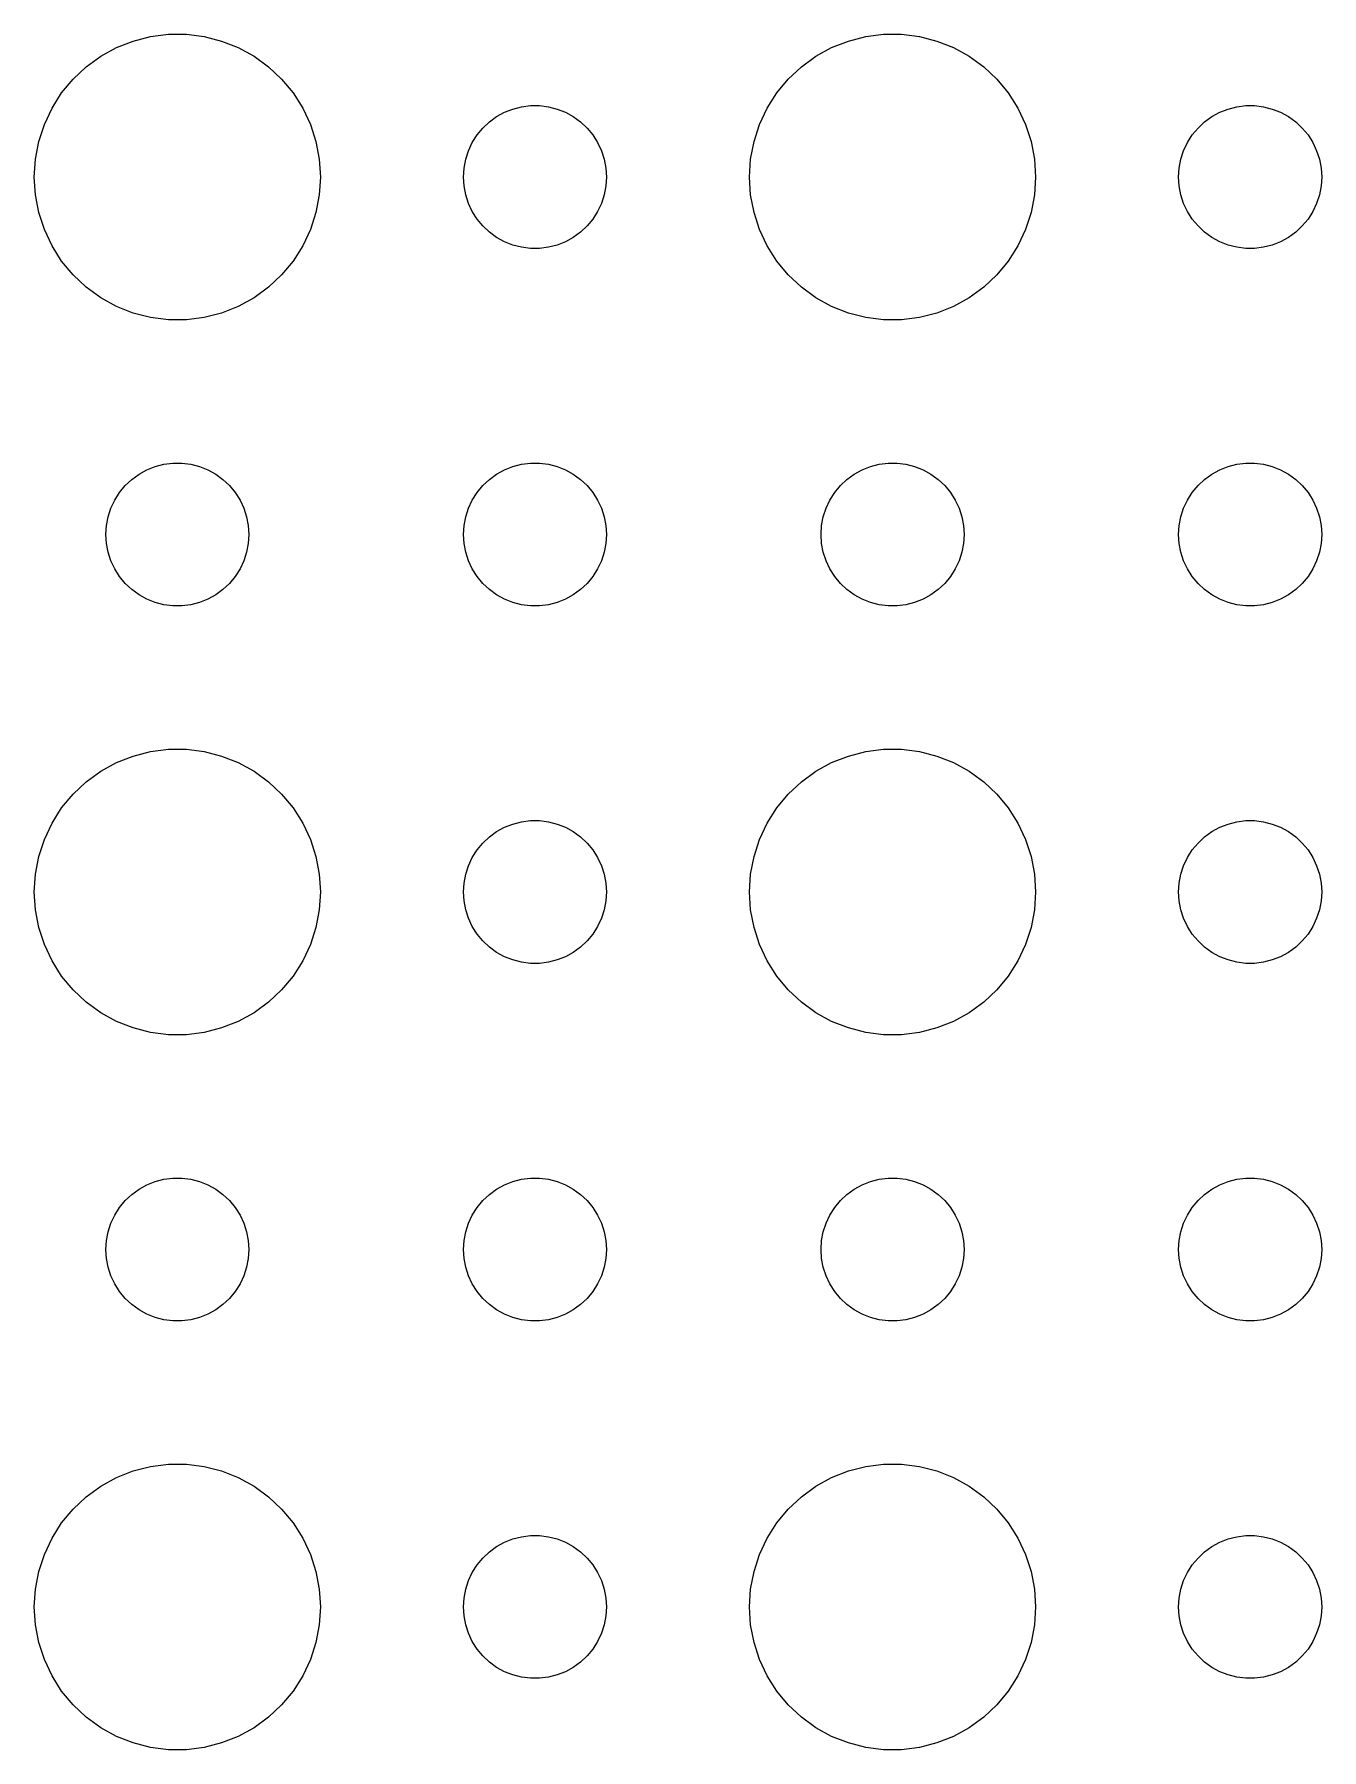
# Model space of a CAD drawing. Header units: metres. Extents: x -104 to 104, y -74 to 74.
# Drawn here: x 19.5 to 46.5, y -40.49 to -4.51 of the extents above; entities that cross this region are included whole.
import ezdxf

# ---------------------------------------------------------------- set-up
doc = ezdxf.new("R2010")
doc.units = ezdxf.units.M

msp = doc.modelspace()

# ---------------------------------------------------------------- linework, layer by layer
for p, q in [((21.2227, -4.78551), (21.5729, -4.64682)), ((21.5729, -4.64682), (21.9379, -4.55313)), ((21.9379, -4.55313), (22.3116, -4.50591)), ((22.3116, -4.50591), (22.6884, -4.50591)), ((22.6884, -4.50591), (23.0621, -4.55313)), ((23.0621, -4.55313), (23.427, -4.64682)), ((23.427, -4.64682), (23.7773, -4.78551)), ((36.2227, -4.78551), (36.5729, -4.64682)), ((36.5729, -4.64682), (36.9379, -4.55313)), ((36.9379, -4.55313), (37.3116, -4.50591)), ((37.3116, -4.50591), (37.6884, -4.50591)), ((37.6884, -4.50591), (38.0621, -4.55313)), ((38.0621, -4.55313), (38.427, -4.64682)), ((38.427, -4.64682), (38.7773, -4.78551)), ((20.5877, -5.18845), (20.8925, -4.96701)), ((20.8925, -4.96701), (21.2227, -4.78551)), ((23.7773, -4.78551), (24.1075, -4.96701)), ((24.1075, -4.96701), (24.4123, -5.18845)), ((35.5877, -5.18845), (35.8925, -4.96701)), ((35.8925, -4.96701), (36.2227, -4.78551)), ((38.7773, -4.78551), (39.1075, -4.96701)), ((39.1075, -4.96701), (39.4123, -5.18845)), ((20.3131, -5.44635), (20.5877, -5.18845)), ((24.4123, -5.18845), (24.6869, -5.44635)), ((35.3131, -5.44635), (35.5877, -5.18845)), ((39.4123, -5.18845), (39.6869, -5.44635)), ((19.8711, -6.05473), (20.0729, -5.73663)), ((20.0729, -5.73663), (20.3131, -5.44635)), ((24.6869, -5.44635), (24.927, -5.73663)), ((24.927, -5.73663), (25.1289, -6.05473)), ((34.8711, -6.05473), (35.0729, -5.73663)), ((35.0729, -5.73663), (35.3131, -5.44635)), ((39.6869, -5.44635), (39.927, -5.73663)), ((39.927, -5.73663), (40.1289, -6.05473)), ((19.7107, -6.39561), (19.8711, -6.05473)), ((25.1289, -6.05473), (25.2893, -6.39561)), ((29.3613, -6.14275), (29.5365, -6.07341)), ((29.5365, -6.07341), (29.7189, -6.02657)), ((29.7189, -6.02657), (29.9058, -6.00294)), ((29.9058, -6.00294), (30.0942, -6.00294)), ((30.0942, -6.00294), (30.2811, -6.02657)), ((30.2811, -6.02657), (30.4635, -6.07341)), ((30.4635, -6.07341), (30.6387, -6.14275)), ((34.7107, -6.39561), (34.8711, -6.05473)), ((40.1289, -6.05473), (40.2893, -6.39561)), ((44.3613, -6.14275), (44.5365, -6.07341)), ((44.5365, -6.07341), (44.7189, -6.02657)), ((44.7189, -6.02657), (44.9058, -6.00294)), ((44.9058, -6.00294), (45.0942, -6.00294)), ((45.0942, -6.00294), (45.2811, -6.02657)), ((45.2811, -6.02657), (45.4635, -6.07341)), ((45.4635, -6.07341), (45.6387, -6.14275)), ((19.5942, -6.75392), (19.7107, -6.39561)), ((25.2893, -6.39561), (25.4057, -6.75392)), ((28.7865, -6.61832), (28.9065, -6.47318)), ((28.9065, -6.47318), (29.0439, -6.34422)), ((29.0439, -6.34422), (29.1963, -6.23351)), ((29.1963, -6.23351), (29.3613, -6.14275)), ((30.6387, -6.14275), (30.8037, -6.23351)), ((30.8037, -6.23351), (30.9561, -6.34422)), ((30.9561, -6.34422), (31.0934, -6.47318)), ((31.0934, -6.47318), (31.2135, -6.61832)), ((34.5942, -6.75392), (34.7107, -6.39561)), ((40.2893, -6.39561), (40.4057, -6.75392)), ((43.7865, -6.61832), (43.9065, -6.47318)), ((43.9065, -6.47318), (44.0439, -6.34422)), ((44.0439, -6.34422), (44.1963, -6.23351)), ((44.1963, -6.23351), (44.3613, -6.14275)), ((45.6387, -6.14275), (45.8037, -6.23351)), ((45.8037, -6.23351), (45.9561, -6.34422)), ((45.9561, -6.34422), (46.0934, -6.47318)), ((46.0934, -6.47318), (46.2135, -6.61832)), ((19.5237, -7.12399), (19.5942, -6.75392)), ((25.4057, -6.75392), (25.4763, -7.12399)), ((28.6053, -6.9478), (28.6855, -6.77736)), ((28.6855, -6.77736), (28.7865, -6.61832)), ((31.2135, -6.61832), (31.3145, -6.77736)), ((31.3145, -6.77736), (31.3947, -6.9478)), ((34.5237, -7.12399), (34.5942, -6.75392)), ((40.4057, -6.75392), (40.4763, -7.12399)), ((43.6053, -6.9478), (43.6855, -6.77736)), ((43.6855, -6.77736), (43.7865, -6.61832)), ((46.2135, -6.61832), (46.3145, -6.77736)), ((46.3145, -6.77736), (46.3947, -6.9478)), ((19.5, -7.5), (19.5237, -7.12399)), ((25.4763, -7.12399), (25.5, -7.5)), ((28.5118, -7.312), (28.5471, -7.12695)), ((28.5471, -7.12695), (28.6053, -6.9478)), ((31.3947, -6.9478), (31.4529, -7.12695)), ((31.4529, -7.12695), (31.4882, -7.312)), ((34.5, -7.5), (34.5237, -7.12399)), ((40.4763, -7.12399), (40.5, -7.5)), ((43.5118, -7.312), (43.5471, -7.12695)), ((43.5471, -7.12695), (43.6053, -6.9478)), ((46.3947, -6.9478), (46.4529, -7.12695)), ((46.4529, -7.12695), (46.4882, -7.312)), ((19.5237, -7.87599), (19.5, -7.5)), ((25.5, -7.5), (25.4763, -7.87599)), ((28.5, -7.5), (28.5118, -7.312)), ((28.5118, -7.68799), (28.5, -7.5)), ((31.4882, -7.312), (31.5, -7.5)), ((31.5, -7.5), (31.4882, -7.68799)), ((34.5237, -7.87599), (34.5, -7.5)), ((40.5, -7.5), (40.4763, -7.87599)), ((43.5, -7.5), (43.5118, -7.312)), ((43.5118, -7.68799), (43.5, -7.5)), ((46.4882, -7.312), (46.5, -7.5)), ((46.5, -7.5), (46.4882, -7.68799)), ((19.5942, -8.24606), (19.5237, -7.87599)), ((25.4763, -7.87599), (25.4057, -8.24606)), ((28.5471, -7.87303), (28.5118, -7.68799)), ((28.6053, -8.05219), (28.5471, -7.87303)), ((31.4529, -7.87303), (31.3947, -8.05219)), ((31.4882, -7.68799), (31.4529, -7.87303)), ((34.5942, -8.24606), (34.5237, -7.87599)), ((40.4763, -7.87599), (40.4057, -8.24606)), ((43.5471, -7.87303), (43.5118, -7.68799)), ((43.6053, -8.05219), (43.5471, -7.87303)), ((46.4529, -7.87303), (46.3947, -8.05219)), ((46.4882, -7.68799), (46.4529, -7.87303)), ((19.7107, -8.60437), (19.5942, -8.24606)), ((25.4057, -8.24606), (25.2893, -8.60437)), ((28.6855, -8.22263), (28.6053, -8.05219)), ((28.7865, -8.38167), (28.6855, -8.22263)), ((31.3145, -8.22263), (31.2135, -8.38167)), ((31.3947, -8.05219), (31.3145, -8.22263)), ((34.7107, -8.60437), (34.5942, -8.24606)), ((40.4057, -8.24606), (40.2893, -8.60437)), ((43.6855, -8.22263), (43.6053, -8.05219)), ((43.7865, -8.38167), (43.6855, -8.22263)), ((46.3145, -8.22263), (46.2135, -8.38167)), ((46.3947, -8.05219), (46.3145, -8.22263)), ((19.8711, -8.94525), (19.7107, -8.60437)), ((25.2893, -8.60437), (25.1289, -8.94525)), ((28.9065, -8.52681), (28.7865, -8.38167)), ((29.0439, -8.65576), (28.9065, -8.52681)), ((31.0934, -8.52681), (30.9561, -8.65576)), ((31.2135, -8.38167), (31.0934, -8.52681)), ((34.8711, -8.94525), (34.7107, -8.60437)), ((40.2893, -8.60437), (40.1289, -8.94525)), ((43.9065, -8.52681), (43.7865, -8.38167)), ((44.0439, -8.65576), (43.9065, -8.52681)), ((46.0934, -8.52681), (45.9561, -8.65576)), ((46.2135, -8.38167), (46.0934, -8.52681)), ((20.0729, -9.26335), (19.8711, -8.94525)), ((25.1289, -8.94525), (24.927, -9.26335)), ((29.1963, -8.76648), (29.0439, -8.65576)), ((29.3613, -8.85724), (29.1963, -8.76648)), ((29.5365, -8.92657), (29.3613, -8.85724)), ((29.7189, -8.97342), (29.5365, -8.92657)), ((29.9058, -8.99704), (29.7189, -8.97342)), ((30.0942, -8.99704), (29.9058, -8.99704)), ((30.2811, -8.97342), (30.0942, -8.99704)), ((30.4635, -8.92657), (30.2811, -8.97342)), ((30.6387, -8.85724), (30.4635, -8.92657)), ((30.8037, -8.76648), (30.6387, -8.85724)), ((30.9561, -8.65576), (30.8037, -8.76648)), ((35.0729, -9.26335), (34.8711, -8.94525)), ((40.1289, -8.94525), (39.927, -9.26335)), ((44.1963, -8.76648), (44.0439, -8.65576)), ((44.3613, -8.85724), (44.1963, -8.76648)), ((44.5365, -8.92657), (44.3613, -8.85724)), ((44.7189, -8.97342), (44.5365, -8.92657)), ((44.9058, -8.99704), (44.7189, -8.97342)), ((45.0942, -8.99704), (44.9058, -8.99704)), ((45.2811, -8.97342), (45.0942, -8.99704)), ((45.4635, -8.92657), (45.2811, -8.97342)), ((45.6387, -8.85724), (45.4635, -8.92657)), ((45.8037, -8.76648), (45.6387, -8.85724)), ((45.9561, -8.65576), (45.8037, -8.76648)), ((20.3131, -9.55363), (20.0729, -9.26335)), ((24.927, -9.26335), (24.6869, -9.55363)), ((35.3131, -9.55363), (35.0729, -9.26335)), ((39.927, -9.26335), (39.6869, -9.55363)), ((20.5877, -9.81154), (20.3131, -9.55363)), ((24.6869, -9.55363), (24.4123, -9.81154)), ((35.5877, -9.81154), (35.3131, -9.55363)), ((39.6869, -9.55363), (39.4123, -9.81154)), ((20.8925, -10.033), (20.5877, -9.81154)), ((21.2227, -10.2145), (20.8925, -10.033)), ((24.1075, -10.033), (23.7773, -10.2145)), ((24.4123, -9.81154), (24.1075, -10.033)), ((35.8925, -10.033), (35.5877, -9.81154)), ((36.2227, -10.2145), (35.8925, -10.033)), ((39.1075, -10.033), (38.7773, -10.2145)), ((39.4123, -9.81154), (39.1075, -10.033)), ((21.5729, -10.3532), (21.2227, -10.2145)), ((21.9379, -10.4469), (21.5729, -10.3532)), ((23.427, -10.3532), (23.0621, -10.4469)), ((23.7773, -10.2145), (23.427, -10.3532)), ((36.5729, -10.3532), (36.2227, -10.2145)), ((36.9379, -10.4469), (36.5729, -10.3532)), ((38.427, -10.3532), (38.0621, -10.4469)), ((38.7773, -10.2145), (38.427, -10.3532)), ((22.3116, -10.4941), (21.9379, -10.4469)), ((22.6884, -10.4941), (22.3116, -10.4941)), ((23.0621, -10.4469), (22.6884, -10.4941)), ((37.3116, -10.4941), (36.9379, -10.4469)), ((37.6884, -10.4941), (37.3116, -10.4941)), ((38.0621, -10.4469), (37.6884, -10.4941)), ((21.6963, -13.7335), (21.8613, -13.6427)), ((21.8613, -13.6427), (22.0365, -13.5734)), ((22.0365, -13.5734), (22.2189, -13.5266)), ((22.2189, -13.5266), (22.4058, -13.5029)), ((22.4058, -13.5029), (22.5942, -13.5029)), ((22.5942, -13.5029), (22.7811, -13.5266)), ((22.7811, -13.5266), (22.9635, -13.5734)), ((22.9635, -13.5734), (23.1387, -13.6427)), ((23.1387, -13.6427), (23.3037, -13.7335)), ((29.1963, -13.7335), (29.3613, -13.6427)), ((29.3613, -13.6427), (29.5365, -13.5734)), ((29.5365, -13.5734), (29.7189, -13.5266)), ((29.7189, -13.5266), (29.9058, -13.5029)), ((29.9058, -13.5029), (30.0942, -13.5029)), ((30.0942, -13.5029), (30.2811, -13.5266)), ((30.2811, -13.5266), (30.4635, -13.5734)), ((30.4635, -13.5734), (30.6387, -13.6427)), ((30.6387, -13.6427), (30.8037, -13.7335)), ((36.6963, -13.7335), (36.8613, -13.6427)), ((36.8613, -13.6427), (37.0365, -13.5734)), ((37.0365, -13.5734), (37.2189, -13.5266)), ((37.2189, -13.5266), (37.4058, -13.5029)), ((37.4058, -13.5029), (37.5942, -13.5029)), ((37.5942, -13.5029), (37.7811, -13.5266)), ((37.7811, -13.5266), (37.9635, -13.5734)), ((37.9635, -13.5734), (38.1387, -13.6427)), ((38.1387, -13.6427), (38.3037, -13.7335)), ((44.1963, -13.7335), (44.3613, -13.6427)), ((44.3613, -13.6427), (44.5365, -13.5734)), ((44.5365, -13.5734), (44.7189, -13.5266)), ((44.7189, -13.5266), (44.9058, -13.5029)), ((44.9058, -13.5029), (45.0942, -13.5029)), ((45.0942, -13.5029), (45.2811, -13.5266)), ((45.2811, -13.5266), (45.4635, -13.5734)), ((45.4635, -13.5734), (45.6387, -13.6427)), ((45.6387, -13.6427), (45.8037, -13.7335)), ((21.2865, -14.1183), (21.4065, -13.9732)), ((21.4065, -13.9732), (21.5439, -13.8442)), ((21.5439, -13.8442), (21.6963, -13.7335)), ((23.3037, -13.7335), (23.4561, -13.8442)), ((23.4561, -13.8442), (23.5934, -13.9732)), ((23.5934, -13.9732), (23.7135, -14.1183)), ((28.7865, -14.1183), (28.9065, -13.9732)), ((28.9065, -13.9732), (29.0439, -13.8442)), ((29.0439, -13.8442), (29.1963, -13.7335)), ((30.8037, -13.7335), (30.9561, -13.8442)), ((30.9561, -13.8442), (31.0934, -13.9732)), ((31.0934, -13.9732), (31.2135, -14.1183)), ((36.2865, -14.1183), (36.4065, -13.9732)), ((36.4065, -13.9732), (36.5439, -13.8442)), ((36.5439, -13.8442), (36.6963, -13.7335)), ((38.3037, -13.7335), (38.4561, -13.8442)), ((38.4561, -13.8442), (38.5934, -13.9732)), ((38.5934, -13.9732), (38.7135, -14.1183)), ((43.7865, -14.1183), (43.9065, -13.9732)), ((43.9065, -13.9732), (44.0439, -13.8442)), ((44.0439, -13.8442), (44.1963, -13.7335)), ((45.8037, -13.7335), (45.9561, -13.8442)), ((45.9561, -13.8442), (46.0934, -13.9732)), ((46.0934, -13.9732), (46.2135, -14.1183)), ((21.1053, -14.4478), (21.1855, -14.2774)), ((21.1855, -14.2774), (21.2865, -14.1183)), ((23.7135, -14.1183), (23.8145, -14.2774)), ((23.8145, -14.2774), (23.8947, -14.4478)), ((28.6053, -14.4478), (28.6855, -14.2774)), ((28.6855, -14.2774), (28.7865, -14.1183)), ((31.2135, -14.1183), (31.3145, -14.2774)), ((31.3145, -14.2774), (31.3947, -14.4478)), ((36.1053, -14.4478), (36.1855, -14.2774)), ((36.1855, -14.2774), (36.2865, -14.1183)), ((38.7135, -14.1183), (38.8145, -14.2774)), ((38.8145, -14.2774), (38.8947, -14.4478)), ((43.6053, -14.4478), (43.6855, -14.2774)), ((43.6855, -14.2774), (43.7865, -14.1183)), ((46.2135, -14.1183), (46.3145, -14.2774)), ((46.3145, -14.2774), (46.3947, -14.4478)), ((21.0118, -14.812), (21.0471, -14.627)), ((21.0471, -14.627), (21.1053, -14.4478)), ((23.8947, -14.4478), (23.9529, -14.627)), ((23.9529, -14.627), (23.9882, -14.812)), ((28.5118, -14.812), (28.5471, -14.627)), ((28.5471, -14.627), (28.6053, -14.4478)), ((31.3947, -14.4478), (31.4529, -14.627)), ((31.4529, -14.627), (31.4882, -14.812)), ((36.0118, -14.812), (36.0471, -14.627)), ((36.0471, -14.627), (36.1053, -14.4478)), ((38.8947, -14.4478), (38.9529, -14.627)), ((38.9529, -14.627), (38.9882, -14.812)), ((43.5118, -14.812), (43.5471, -14.627)), ((43.5471, -14.627), (43.6053, -14.4478)), ((46.3947, -14.4478), (46.4529, -14.627)), ((46.4529, -14.627), (46.4882, -14.812)), ((21, -15), (21.0118, -14.812)), ((21.0118, -15.188), (21, -15)), ((23.9882, -14.812), (24, -15)), ((24, -15), (23.9882, -15.188)), ((28.5, -15), (28.5118, -14.812)), ((28.5118, -15.188), (28.5, -15)), ((31.4882, -14.812), (31.5, -15)), ((31.5, -15), (31.4882, -15.188)), ((36, -15), (36.0118, -14.812)), ((36.0118, -15.188), (36, -15)), ((38.9882, -14.812), (39, -15)), ((39, -15), (38.9882, -15.188)), ((43.5, -15), (43.5118, -14.812)), ((43.5118, -15.188), (43.5, -15)), ((46.4882, -14.812), (46.5, -15)), ((46.5, -15), (46.4882, -15.188)), ((21.0471, -15.373), (21.0118, -15.188)), ((21.1053, -15.5522), (21.0471, -15.373)), ((23.9529, -15.373), (23.8947, -15.5522)), ((23.9882, -15.188), (23.9529, -15.373)), ((28.5471, -15.373), (28.5118, -15.188)), ((28.6053, -15.5522), (28.5471, -15.373)), ((31.4529, -15.373), (31.3947, -15.5522)), ((31.4882, -15.188), (31.4529, -15.373)), ((36.0471, -15.373), (36.0118, -15.188)), ((36.1053, -15.5522), (36.0471, -15.373)), ((38.9529, -15.373), (38.8947, -15.5522)), ((38.9882, -15.188), (38.9529, -15.373)), ((43.5471, -15.373), (43.5118, -15.188)), ((43.6053, -15.5522), (43.5471, -15.373)), ((46.4529, -15.373), (46.3947, -15.5522)), ((46.4882, -15.188), (46.4529, -15.373)), ((21.1855, -15.7226), (21.1053, -15.5522)), ((21.2865, -15.8817), (21.1855, -15.7226)), ((23.8145, -15.7226), (23.7135, -15.8817)), ((23.8947, -15.5522), (23.8145, -15.7226)), ((28.6855, -15.7226), (28.6053, -15.5522)), ((28.7865, -15.8817), (28.6855, -15.7226)), ((31.3145, -15.7226), (31.2135, -15.8817)), ((31.3947, -15.5522), (31.3145, -15.7226)), ((36.1855, -15.7226), (36.1053, -15.5522)), ((36.2865, -15.8817), (36.1855, -15.7226)), ((38.8145, -15.7226), (38.7135, -15.8817)), ((38.8947, -15.5522), (38.8145, -15.7226)), ((43.6855, -15.7226), (43.6053, -15.5522)), ((43.7865, -15.8817), (43.6855, -15.7226)), ((46.3145, -15.7226), (46.2135, -15.8817)), ((46.3947, -15.5522), (46.3145, -15.7226)), ((21.4065, -16.0268), (21.2865, -15.8817)), ((21.5439, -16.1558), (21.4065, -16.0268)), ((21.6963, -16.2665), (21.5439, -16.1558)), ((23.4561, -16.1558), (23.3037, -16.2665)), ((23.5934, -16.0268), (23.4561, -16.1558)), ((23.7135, -15.8817), (23.5934, -16.0268)), ((28.9065, -16.0268), (28.7865, -15.8817)), ((29.0439, -16.1558), (28.9065, -16.0268)), ((29.1963, -16.2665), (29.0439, -16.1558)), ((30.9561, -16.1558), (30.8037, -16.2665)), ((31.0934, -16.0268), (30.9561, -16.1558)), ((31.2135, -15.8817), (31.0934, -16.0268)), ((36.4065, -16.0268), (36.2865, -15.8817)), ((36.5439, -16.1558), (36.4065, -16.0268)), ((36.6963, -16.2665), (36.5439, -16.1558)), ((38.4561, -16.1558), (38.3037, -16.2665)), ((38.5934, -16.0268), (38.4561, -16.1558)), ((38.7135, -15.8817), (38.5934, -16.0268)), ((43.9065, -16.0268), (43.7865, -15.8817)), ((44.0439, -16.1558), (43.9065, -16.0268)), ((44.1963, -16.2665), (44.0439, -16.1558)), ((45.9561, -16.1558), (45.8037, -16.2665)), ((46.0934, -16.0268), (45.9561, -16.1558)), ((46.2135, -15.8817), (46.0934, -16.0268)), ((21.8613, -16.3572), (21.6963, -16.2665)), ((22.0365, -16.4266), (21.8613, -16.3572)), ((22.2189, -16.4734), (22.0365, -16.4266)), ((22.4058, -16.497), (22.2189, -16.4734)), ((22.5942, -16.497), (22.4058, -16.497)), ((22.7811, -16.4734), (22.5942, -16.497)), ((22.9635, -16.4266), (22.7811, -16.4734)), ((23.1387, -16.3572), (22.9635, -16.4266)), ((23.3037, -16.2665), (23.1387, -16.3572)), ((29.3613, -16.3572), (29.1963, -16.2665)), ((29.5365, -16.4266), (29.3613, -16.3572)), ((29.7189, -16.4734), (29.5365, -16.4266)), ((29.9058, -16.497), (29.7189, -16.4734)), ((30.0942, -16.497), (29.9058, -16.497)), ((30.2811, -16.4734), (30.0942, -16.497)), ((30.4635, -16.4266), (30.2811, -16.4734)), ((30.6387, -16.3572), (30.4635, -16.4266)), ((30.8037, -16.2665), (30.6387, -16.3572)), ((36.8613, -16.3572), (36.6963, -16.2665)), ((37.0365, -16.4266), (36.8613, -16.3572)), ((37.2189, -16.4734), (37.0365, -16.4266)), ((37.4058, -16.497), (37.2189, -16.4734)), ((37.5942, -16.497), (37.4058, -16.497)), ((37.7811, -16.4734), (37.5942, -16.497)), ((37.9635, -16.4266), (37.7811, -16.4734)), ((38.1387, -16.3572), (37.9635, -16.4266)), ((38.3037, -16.2665), (38.1387, -16.3572)), ((44.3613, -16.3572), (44.1963, -16.2665)), ((44.5365, -16.4266), (44.3613, -16.3572)), ((44.7189, -16.4734), (44.5365, -16.4266)), ((44.9058, -16.497), (44.7189, -16.4734)), ((45.0942, -16.497), (44.9058, -16.497)), ((45.2811, -16.4734), (45.0942, -16.497)), ((45.4635, -16.4266), (45.2811, -16.4734)), ((45.6387, -16.3572), (45.4635, -16.4266)), ((45.8037, -16.2665), (45.6387, -16.3572)), ((20.8925, -19.967), (21.2227, -19.7855)), ((21.2227, -19.7855), (21.5729, -19.6468)), ((21.5729, -19.6468), (21.9379, -19.5531)), ((21.9379, -19.5531), (22.3116, -19.5059)), ((22.3116, -19.5059), (22.6884, -19.5059)), ((22.6884, -19.5059), (23.0621, -19.5531)), ((23.0621, -19.5531), (23.427, -19.6468)), ((23.427, -19.6468), (23.7773, -19.7855)), ((23.7773, -19.7855), (24.1075, -19.967)), ((35.8925, -19.967), (36.2227, -19.7855)), ((36.2227, -19.7855), (36.5729, -19.6468)), ((36.5729, -19.6468), (36.9379, -19.5531)), ((36.9379, -19.5531), (37.3116, -19.5059)), ((37.3116, -19.5059), (37.6884, -19.5059)), ((37.6884, -19.5059), (38.0621, -19.5531)), ((38.0621, -19.5531), (38.427, -19.6468)), ((38.427, -19.6468), (38.7773, -19.7855)), ((38.7773, -19.7855), (39.1075, -19.967)), ((20.5877, -20.1884), (20.8925, -19.967)), ((24.1075, -19.967), (24.4123, -20.1884)), ((35.5877, -20.1884), (35.8925, -19.967)), ((39.1075, -19.967), (39.4123, -20.1884)), ((20.0729, -20.7366), (20.3131, -20.4464)), ((20.3131, -20.4464), (20.5877, -20.1884)), ((24.4123, -20.1884), (24.6869, -20.4464)), ((24.6869, -20.4464), (24.927, -20.7366)), ((35.0729, -20.7366), (35.3131, -20.4464)), ((35.3131, -20.4464), (35.5877, -20.1884)), ((39.4123, -20.1884), (39.6869, -20.4464)), ((39.6869, -20.4464), (39.927, -20.7366)), ((19.8711, -21.0547), (20.0729, -20.7366)), ((24.927, -20.7366), (25.1289, -21.0547)), ((34.8711, -21.0547), (35.0729, -20.7366)), ((39.927, -20.7366), (40.1289, -21.0547)), ((19.7107, -21.3956), (19.8711, -21.0547)), ((25.1289, -21.0547), (25.2893, -21.3956)), ((29.1963, -21.2335), (29.3613, -21.1427)), ((29.3613, -21.1427), (29.5365, -21.0734)), ((29.5365, -21.0734), (29.7189, -21.0266)), ((29.7189, -21.0266), (29.9058, -21.003)), ((29.9058, -21.003), (30.0942, -21.003)), ((30.0942, -21.003), (30.2811, -21.0266)), ((30.2811, -21.0266), (30.4635, -21.0734)), ((30.4635, -21.0734), (30.6387, -21.1427)), ((30.6387, -21.1427), (30.8037, -21.2335)), ((34.7107, -21.3956), (34.8711, -21.0547)), ((40.1289, -21.0547), (40.2893, -21.3956)), ((44.1963, -21.2335), (44.3613, -21.1427)), ((44.3613, -21.1427), (44.5365, -21.0734)), ((44.5365, -21.0734), (44.7189, -21.0266)), ((44.7189, -21.0266), (44.9058, -21.003)), ((44.9058, -21.003), (45.0942, -21.003)), ((45.0942, -21.003), (45.2811, -21.0266)), ((45.2811, -21.0266), (45.4635, -21.0734)), ((45.4635, -21.0734), (45.6387, -21.1427)), ((45.6387, -21.1427), (45.8037, -21.2335)), ((19.5942, -21.7539), (19.7107, -21.3956)), ((25.2893, -21.3956), (25.4057, -21.7539)), ((28.7865, -21.6183), (28.9065, -21.4732)), ((28.9065, -21.4732), (29.0439, -21.3442)), ((29.0439, -21.3442), (29.1963, -21.2335)), ((30.8037, -21.2335), (30.9561, -21.3442)), ((30.9561, -21.3442), (31.0934, -21.4732)), ((31.0934, -21.4732), (31.2135, -21.6183)), ((34.5942, -21.7539), (34.7107, -21.3956)), ((40.2893, -21.3956), (40.4057, -21.7539)), ((43.7865, -21.6183), (43.9065, -21.4732)), ((43.9065, -21.4732), (44.0439, -21.3442)), ((44.0439, -21.3442), (44.1963, -21.2335)), ((45.8037, -21.2335), (45.9561, -21.3442)), ((45.9561, -21.3442), (46.0934, -21.4732)), ((46.0934, -21.4732), (46.2135, -21.6183)), ((19.5237, -22.124), (19.5942, -21.7539)), ((25.4057, -21.7539), (25.4763, -22.124)), ((28.5471, -22.127), (28.6053, -21.9478)), ((28.6053, -21.9478), (28.6855, -21.7774)), ((28.6855, -21.7774), (28.7865, -21.6183)), ((31.2135, -21.6183), (31.3145, -21.7774)), ((31.3145, -21.7774), (31.3947, -21.9478)), ((31.3947, -21.9478), (31.4529, -22.127)), ((34.5237, -22.124), (34.5942, -21.7539)), ((40.4057, -21.7539), (40.4763, -22.124)), ((43.5471, -22.127), (43.6053, -21.9478)), ((43.6053, -21.9478), (43.6855, -21.7774)), ((43.6855, -21.7774), (43.7865, -21.6183)), ((46.2135, -21.6183), (46.3145, -21.7774)), ((46.3145, -21.7774), (46.3947, -21.9478)), ((46.3947, -21.9478), (46.4529, -22.127)), ((19.5, -22.5), (19.5237, -22.124)), ((25.4763, -22.124), (25.5, -22.5)), ((28.5, -22.5), (28.5118, -22.312)), ((28.5118, -22.312), (28.5471, -22.127)), ((31.4529, -22.127), (31.4882, -22.312)), ((31.4882, -22.312), (31.5, -22.5)), ((34.5, -22.5), (34.5237, -22.124)), ((40.4763, -22.124), (40.5, -22.5)), ((43.5, -22.5), (43.5118, -22.312)), ((43.5118, -22.312), (43.5471, -22.127)), ((46.4529, -22.127), (46.4882, -22.312)), ((46.4882, -22.312), (46.5, -22.5)), ((19.5237, -22.876), (19.5, -22.5)), ((25.5, -22.5), (25.4763, -22.876)), ((28.5118, -22.688), (28.5, -22.5)), ((31.5, -22.5), (31.4882, -22.688)), ((34.5237, -22.876), (34.5, -22.5)), ((40.5, -22.5), (40.4763, -22.876)), ((43.5118, -22.688), (43.5, -22.5)), ((46.5, -22.5), (46.4882, -22.688)), ((19.5942, -23.2461), (19.5237, -22.876)), ((25.4763, -22.876), (25.4057, -23.2461)), ((28.5471, -22.873), (28.5118, -22.688)), ((28.6053, -23.0522), (28.5471, -22.873)), ((31.4529, -22.873), (31.3947, -23.0522)), ((31.4882, -22.688), (31.4529, -22.873)), ((34.5942, -23.2461), (34.5237, -22.876)), ((40.4763, -22.876), (40.4057, -23.2461)), ((43.5471, -22.873), (43.5118, -22.688)), ((43.6053, -23.0522), (43.5471, -22.873)), ((46.4529, -22.873), (46.3947, -23.0522)), ((46.4882, -22.688), (46.4529, -22.873)), ((19.7107, -23.6044), (19.5942, -23.2461)), ((25.4057, -23.2461), (25.2893, -23.6044)), ((28.6855, -23.2226), (28.6053, -23.0522)), ((28.7865, -23.3817), (28.6855, -23.2226)), ((28.9065, -23.5268), (28.7865, -23.3817)), ((31.2135, -23.3817), (31.0934, -23.5268)), ((31.3145, -23.2226), (31.2135, -23.3817)), ((31.3947, -23.0522), (31.3145, -23.2226)), ((34.7107, -23.6044), (34.5942, -23.2461)), ((40.4057, -23.2461), (40.2893, -23.6044)), ((43.6855, -23.2226), (43.6053, -23.0522)), ((43.7865, -23.3817), (43.6855, -23.2226)), ((43.9065, -23.5268), (43.7865, -23.3817)), ((46.2135, -23.3817), (46.0934, -23.5268)), ((46.3145, -23.2226), (46.2135, -23.3817)), ((46.3947, -23.0522), (46.3145, -23.2226)), ((19.8711, -23.9453), (19.7107, -23.6044)), ((25.2893, -23.6044), (25.1289, -23.9453)), ((29.0439, -23.6558), (28.9065, -23.5268)), ((29.1963, -23.7665), (29.0439, -23.6558)), ((30.9561, -23.6558), (30.8037, -23.7665)), ((31.0934, -23.5268), (30.9561, -23.6558)), ((34.8711, -23.9453), (34.7107, -23.6044)), ((40.2893, -23.6044), (40.1289, -23.9453)), ((44.0439, -23.6558), (43.9065, -23.5268)), ((44.1963, -23.7665), (44.0439, -23.6558)), ((45.9561, -23.6558), (45.8037, -23.7665)), ((46.0934, -23.5268), (45.9561, -23.6558)), ((20.0729, -24.2634), (19.8711, -23.9453)), ((25.1289, -23.9453), (24.927, -24.2634)), ((29.3613, -23.8572), (29.1963, -23.7665)), ((29.5365, -23.9266), (29.3613, -23.8572)), ((29.7189, -23.9734), (29.5365, -23.9266)), ((29.9058, -23.997), (29.7189, -23.9734)), ((30.0942, -23.997), (29.9058, -23.997)), ((30.2811, -23.9734), (30.0942, -23.997)), ((30.4635, -23.9266), (30.2811, -23.9734)), ((30.6387, -23.8572), (30.4635, -23.9266)), ((30.8037, -23.7665), (30.6387, -23.8572)), ((35.0729, -24.2634), (34.8711, -23.9453)), ((40.1289, -23.9453), (39.927, -24.2634)), ((44.3613, -23.8572), (44.1963, -23.7665)), ((44.5365, -23.9266), (44.3613, -23.8572)), ((44.7189, -23.9734), (44.5365, -23.9266)), ((44.9058, -23.997), (44.7189, -23.9734)), ((45.0942, -23.997), (44.9058, -23.997)), ((45.2811, -23.9734), (45.0942, -23.997)), ((45.4635, -23.9266), (45.2811, -23.9734)), ((45.6387, -23.8572), (45.4635, -23.9266)), ((45.8037, -23.7665), (45.6387, -23.8572)), ((20.3131, -24.5536), (20.0729, -24.2634)), ((24.927, -24.2634), (24.6869, -24.5536)), ((35.3131, -24.5536), (35.0729, -24.2634)), ((39.927, -24.2634), (39.6869, -24.5536)), ((20.5877, -24.8115), (20.3131, -24.5536)), ((20.8925, -25.033), (20.5877, -24.8115)), ((24.4123, -24.8115), (24.1075, -25.033)), ((24.6869, -24.5536), (24.4123, -24.8115)), ((35.5877, -24.8115), (35.3131, -24.5536)), ((35.8925, -25.033), (35.5877, -24.8115)), ((39.4123, -24.8115), (39.1075, -25.033)), ((39.6869, -24.5536), (39.4123, -24.8115)), ((21.2227, -25.2145), (20.8925, -25.033)), ((24.1075, -25.033), (23.7773, -25.2145)), ((36.2227, -25.2145), (35.8925, -25.033)), ((39.1075, -25.033), (38.7773, -25.2145)), ((21.5729, -25.3532), (21.2227, -25.2145)), ((21.9379, -25.4469), (21.5729, -25.3532)), ((22.3116, -25.4941), (21.9379, -25.4469)), ((22.6884, -25.4941), (22.3116, -25.4941)), ((23.0621, -25.4469), (22.6884, -25.4941)), ((23.427, -25.3532), (23.0621, -25.4469)), ((23.7773, -25.2145), (23.427, -25.3532)), ((36.5729, -25.3532), (36.2227, -25.2145)), ((36.9379, -25.4469), (36.5729, -25.3532)), ((37.3116, -25.4941), (36.9379, -25.4469)), ((37.6884, -25.4941), (37.3116, -25.4941)), ((38.0621, -25.4469), (37.6884, -25.4941)), ((38.427, -25.3532), (38.0621, -25.4469)), ((38.7773, -25.2145), (38.427, -25.3532)), ((21.5439, -28.8442), (21.6963, -28.7335)), ((21.6963, -28.7335), (21.8613, -28.6427)), ((21.8613, -28.6427), (22.0365, -28.5734)), ((22.0365, -28.5734), (22.2189, -28.5266)), ((22.2189, -28.5266), (22.4058, -28.503)), ((22.4058, -28.503), (22.5942, -28.503)), ((22.5942, -28.503), (22.7811, -28.5266)), ((22.7811, -28.5266), (22.9635, -28.5734)), ((22.9635, -28.5734), (23.1387, -28.6427)), ((23.1387, -28.6427), (23.3037, -28.7335)), ((23.3037, -28.7335), (23.4561, -28.8442)), ((29.0439, -28.8442), (29.1963, -28.7335)), ((29.1963, -28.7335), (29.3613, -28.6427)), ((29.3613, -28.6427), (29.5365, -28.5734)), ((29.5365, -28.5734), (29.7189, -28.5266)), ((29.7189, -28.5266), (29.9058, -28.503)), ((29.9058, -28.503), (30.0942, -28.503)), ((30.0942, -28.503), (30.2811, -28.5266)), ((30.2811, -28.5266), (30.4635, -28.5734)), ((30.4635, -28.5734), (30.6387, -28.6427)), ((30.6387, -28.6427), (30.8037, -28.7335)), ((30.8037, -28.7335), (30.9561, -28.8442)), ((36.5439, -28.8442), (36.6963, -28.7335)), ((36.6963, -28.7335), (36.8613, -28.6427)), ((36.8613, -28.6427), (37.0365, -28.5734)), ((37.0365, -28.5734), (37.2189, -28.5266)), ((37.2189, -28.5266), (37.4058, -28.503)), ((37.4058, -28.503), (37.5942, -28.503)), ((37.5942, -28.503), (37.7811, -28.5266)), ((37.7811, -28.5266), (37.9635, -28.5734)), ((37.9635, -28.5734), (38.1387, -28.6427)), ((38.1387, -28.6427), (38.3037, -28.7335)), ((38.3037, -28.7335), (38.4561, -28.8442)), ((44.0439, -28.8442), (44.1963, -28.7335)), ((44.1963, -28.7335), (44.3613, -28.6427)), ((44.3613, -28.6427), (44.5365, -28.5734)), ((44.5365, -28.5734), (44.7189, -28.5266)), ((44.7189, -28.5266), (44.9058, -28.503)), ((44.9058, -28.503), (45.0942, -28.503)), ((45.0942, -28.503), (45.2811, -28.5266)), ((45.2811, -28.5266), (45.4635, -28.5734)), ((45.4635, -28.5734), (45.6387, -28.6427)), ((45.6387, -28.6427), (45.8037, -28.7335)), ((45.8037, -28.7335), (45.9561, -28.8442)), ((21.1855, -29.2774), (21.2865, -29.1183)), ((21.2865, -29.1183), (21.4065, -28.9732)), ((21.4065, -28.9732), (21.5439, -28.8442)), ((23.4561, -28.8442), (23.5934, -28.9732)), ((23.5934, -28.9732), (23.7135, -29.1183)), ((23.7135, -29.1183), (23.8145, -29.2774)), ((28.6855, -29.2774), (28.7865, -29.1183)), ((28.7865, -29.1183), (28.9065, -28.9732)), ((28.9065, -28.9732), (29.0439, -28.8442)), ((30.9561, -28.8442), (31.0934, -28.9732)), ((31.0934, -28.9732), (31.2135, -29.1183)), ((31.2135, -29.1183), (31.3145, -29.2774)), ((36.1855, -29.2774), (36.2865, -29.1183)), ((36.2865, -29.1183), (36.4065, -28.9732)), ((36.4065, -28.9732), (36.5439, -28.8442)), ((38.4561, -28.8442), (38.5934, -28.9732)), ((38.5934, -28.9732), (38.7135, -29.1183)), ((38.7135, -29.1183), (38.8145, -29.2774)), ((43.6855, -29.2774), (43.7865, -29.1183)), ((43.7865, -29.1183), (43.9065, -28.9732)), ((43.9065, -28.9732), (44.0439, -28.8442)), ((45.9561, -28.8442), (46.0934, -28.9732)), ((46.0934, -28.9732), (46.2135, -29.1183)), ((46.2135, -29.1183), (46.3145, -29.2774)), ((21.0471, -29.627), (21.1053, -29.4478)), ((21.1053, -29.4478), (21.1855, -29.2774)), ((23.8145, -29.2774), (23.8947, -29.4478)), ((23.8947, -29.4478), (23.9529, -29.627)), ((28.5471, -29.627), (28.6053, -29.4478)), ((28.6053, -29.4478), (28.6855, -29.2774)), ((31.3145, -29.2774), (31.3947, -29.4478)), ((31.3947, -29.4478), (31.4529, -29.627)), ((36.0471, -29.627), (36.1053, -29.4478)), ((36.1053, -29.4478), (36.1855, -29.2774)), ((38.8145, -29.2774), (38.8947, -29.4478)), ((38.8947, -29.4478), (38.9529, -29.627)), ((43.5471, -29.627), (43.6053, -29.4478)), ((43.6053, -29.4478), (43.6855, -29.2774)), ((46.3145, -29.2774), (46.3947, -29.4478)), ((46.3947, -29.4478), (46.4529, -29.627)), ((21, -30), (21.0118, -29.812)), ((21.0118, -29.812), (21.0471, -29.627)), ((23.9529, -29.627), (23.9882, -29.812)), ((23.9882, -29.812), (24, -30)), ((28.5, -30), (28.5118, -29.812)), ((28.5118, -29.812), (28.5471, -29.627)), ((31.4529, -29.627), (31.4882, -29.812)), ((31.4882, -29.812), (31.5, -30)), ((36, -30), (36.0118, -29.812)), ((36.0118, -29.812), (36.0471, -29.627)), ((38.9529, -29.627), (38.9882, -29.812)), ((38.9882, -29.812), (39, -30)), ((43.5, -30), (43.5118, -29.812)), ((43.5118, -29.812), (43.5471, -29.627)), ((46.4529, -29.627), (46.4882, -29.812)), ((46.4882, -29.812), (46.5, -30)), ((21.0118, -30.188), (21, -30)), ((21.0471, -30.373), (21.0118, -30.188)), ((23.9882, -30.188), (23.9529, -30.373)), ((24, -30), (23.9882, -30.188)), ((28.5118, -30.188), (28.5, -30)), ((28.5471, -30.373), (28.5118, -30.188)), ((31.4882, -30.188), (31.4529, -30.373)), ((31.5, -30), (31.4882, -30.188)), ((36.0118, -30.188), (36, -30)), ((36.0471, -30.373), (36.0118, -30.188)), ((38.9882, -30.188), (38.9529, -30.373)), ((39, -30), (38.9882, -30.188)), ((43.5118, -30.188), (43.5, -30)), ((43.5471, -30.373), (43.5118, -30.188)), ((46.4882, -30.188), (46.4529, -30.373)), ((46.5, -30), (46.4882, -30.188)), ((21.1053, -30.5522), (21.0471, -30.373)), ((21.1855, -30.7226), (21.1053, -30.5522)), ((23.8947, -30.5522), (23.8145, -30.7226)), ((23.9529, -30.373), (23.8947, -30.5522)), ((28.6053, -30.5522), (28.5471, -30.373)), ((28.6855, -30.7226), (28.6053, -30.5522)), ((31.3947, -30.5522), (31.3145, -30.7226)), ((31.4529, -30.373), (31.3947, -30.5522)), ((36.1053, -30.5522), (36.0471, -30.373)), ((36.1855, -30.7226), (36.1053, -30.5522)), ((38.8947, -30.5522), (38.8145, -30.7226)), ((38.9529, -30.373), (38.8947, -30.5522)), ((43.6053, -30.5522), (43.5471, -30.373)), ((43.6855, -30.7226), (43.6053, -30.5522)), ((46.3947, -30.5522), (46.3145, -30.7226)), ((46.4529, -30.373), (46.3947, -30.5522)), ((21.2865, -30.8817), (21.1855, -30.7226)), ((21.4065, -31.0268), (21.2865, -30.8817)), ((23.7135, -30.8817), (23.5934, -31.0268)), ((23.8145, -30.7226), (23.7135, -30.8817)), ((28.7865, -30.8817), (28.6855, -30.7226)), ((28.9065, -31.0268), (28.7865, -30.8817)), ((31.2135, -30.8817), (31.0934, -31.0268)), ((31.3145, -30.7226), (31.2135, -30.8817)), ((36.2865, -30.8817), (36.1855, -30.7226)), ((36.4065, -31.0268), (36.2865, -30.8817)), ((38.7135, -30.8817), (38.5934, -31.0268)), ((38.8145, -30.7226), (38.7135, -30.8817)), ((43.7865, -30.8817), (43.6855, -30.7226)), ((43.9065, -31.0268), (43.7865, -30.8817)), ((46.2135, -30.8817), (46.0934, -31.0268)), ((46.3145, -30.7226), (46.2135, -30.8817)), ((21.5439, -31.1558), (21.4065, -31.0268)), ((21.6963, -31.2665), (21.5439, -31.1558)), ((21.8613, -31.3572), (21.6963, -31.2665)), ((23.3037, -31.2665), (23.1387, -31.3572)), ((23.4561, -31.1558), (23.3037, -31.2665)), ((23.5934, -31.0268), (23.4561, -31.1558)), ((29.0439, -31.1558), (28.9065, -31.0268)), ((29.1963, -31.2665), (29.0439, -31.1558)), ((29.3613, -31.3572), (29.1963, -31.2665)), ((30.8037, -31.2665), (30.6387, -31.3572)), ((30.9561, -31.1558), (30.8037, -31.2665)), ((31.0934, -31.0268), (30.9561, -31.1558)), ((36.5439, -31.1558), (36.4065, -31.0268)), ((36.6963, -31.2665), (36.5439, -31.1558)), ((36.8613, -31.3572), (36.6963, -31.2665)), ((38.3037, -31.2665), (38.1387, -31.3572)), ((38.4561, -31.1558), (38.3037, -31.2665)), ((38.5934, -31.0268), (38.4561, -31.1558)), ((44.0439, -31.1558), (43.9065, -31.0268)), ((44.1963, -31.2665), (44.0439, -31.1558)), ((44.3613, -31.3572), (44.1963, -31.2665)), ((45.8037, -31.2665), (45.6387, -31.3572)), ((45.9561, -31.1558), (45.8037, -31.2665)), ((46.0934, -31.0268), (45.9561, -31.1558)), ((22.0365, -31.4266), (21.8613, -31.3572)), ((22.2189, -31.4734), (22.0365, -31.4266)), ((22.4058, -31.497), (22.2189, -31.4734)), ((22.5942, -31.497), (22.4058, -31.497)), ((22.7811, -31.4734), (22.5942, -31.497)), ((22.9635, -31.4266), (22.7811, -31.4734)), ((23.1387, -31.3572), (22.9635, -31.4266)), ((29.5365, -31.4266), (29.3613, -31.3572)), ((29.7189, -31.4734), (29.5365, -31.4266)), ((29.9058, -31.497), (29.7189, -31.4734)), ((30.0942, -31.497), (29.9058, -31.497)), ((30.2811, -31.4734), (30.0942, -31.497)), ((30.4635, -31.4266), (30.2811, -31.4734)), ((30.6387, -31.3572), (30.4635, -31.4266)), ((37.0365, -31.4266), (36.8613, -31.3572)), ((37.2189, -31.4734), (37.0365, -31.4266)), ((37.4058, -31.497), (37.2189, -31.4734)), ((37.5942, -31.497), (37.4058, -31.497)), ((37.7811, -31.4734), (37.5942, -31.497)), ((37.9635, -31.4266), (37.7811, -31.4734)), ((38.1387, -31.3572), (37.9635, -31.4266)), ((44.5365, -31.4266), (44.3613, -31.3572)), ((44.7189, -31.4734), (44.5365, -31.4266)), ((44.9058, -31.497), (44.7189, -31.4734)), ((45.0942, -31.497), (44.9058, -31.497)), ((45.2811, -31.4734), (45.0942, -31.497)), ((45.4635, -31.4266), (45.2811, -31.4734)), ((45.6387, -31.3572), (45.4635, -31.4266)), ((21.9379, -34.5531), (22.3116, -34.5059)), ((22.3116, -34.5059), (22.6884, -34.5059)), ((22.6884, -34.5059), (23.0621, -34.5531)), ((36.9379, -34.5531), (37.3116, -34.5059)), ((37.3116, -34.5059), (37.6884, -34.5059)), ((37.6884, -34.5059), (38.0621, -34.5531)), ((20.8925, -34.967), (21.2227, -34.7855)), ((21.2227, -34.7855), (21.5729, -34.6468)), ((21.5729, -34.6468), (21.9379, -34.5531)), ((23.0621, -34.5531), (23.427, -34.6468)), ((23.427, -34.6468), (23.7773, -34.7855)), ((23.7773, -34.7855), (24.1075, -34.967)), ((35.8925, -34.967), (36.2227, -34.7855)), ((36.2227, -34.7855), (36.5729, -34.6468)), ((36.5729, -34.6468), (36.9379, -34.5531)), ((38.0621, -34.5531), (38.427, -34.6468)), ((38.427, -34.6468), (38.7773, -34.7855)), ((38.7773, -34.7855), (39.1075, -34.967)), ((20.3131, -35.4464), (20.5877, -35.1885)), ((20.5877, -35.1885), (20.8925, -34.967)), ((24.1075, -34.967), (24.4123, -35.1885)), ((24.4123, -35.1885), (24.6869, -35.4464)), ((35.3131, -35.4464), (35.5877, -35.1885)), ((35.5877, -35.1885), (35.8925, -34.967)), ((39.1075, -34.967), (39.4123, -35.1885)), ((39.4123, -35.1885), (39.6869, -35.4464)), ((20.0729, -35.7366), (20.3131, -35.4464)), ((24.6869, -35.4464), (24.927, -35.7366)), ((35.0729, -35.7366), (35.3131, -35.4464)), ((39.6869, -35.4464), (39.927, -35.7366)), ((19.8711, -36.0547), (20.0729, -35.7366)), ((24.927, -35.7366), (25.1289, -36.0547)), ((34.8711, -36.0547), (35.0729, -35.7366)), ((39.927, -35.7366), (40.1289, -36.0547)), ((19.7107, -36.3956), (19.8711, -36.0547)), ((25.1289, -36.0547), (25.2893, -36.3956)), ((28.9065, -36.4732), (29.0439, -36.3442)), ((29.0439, -36.3442), (29.1963, -36.2335)), ((29.1963, -36.2335), (29.3613, -36.1428)), ((29.3613, -36.1428), (29.5365, -36.0734)), ((29.5365, -36.0734), (29.7189, -36.0266)), ((29.7189, -36.0266), (29.9058, -36.003)), ((29.9058, -36.003), (30.0942, -36.003)), ((30.0942, -36.003), (30.2811, -36.0266)), ((30.2811, -36.0266), (30.4635, -36.0734)), ((30.4635, -36.0734), (30.6387, -36.1428)), ((30.6387, -36.1428), (30.8037, -36.2335)), ((30.8037, -36.2335), (30.9561, -36.3442)), ((30.9561, -36.3442), (31.0934, -36.4732)), ((34.7107, -36.3956), (34.8711, -36.0547)), ((40.1289, -36.0547), (40.2893, -36.3956)), ((43.9065, -36.4732), (44.0439, -36.3442)), ((44.0439, -36.3442), (44.1963, -36.2335)), ((44.1963, -36.2335), (44.3613, -36.1428)), ((44.3613, -36.1428), (44.5365, -36.0734)), ((44.5365, -36.0734), (44.7189, -36.0266)), ((44.7189, -36.0266), (44.9058, -36.003)), ((44.9058, -36.003), (45.0942, -36.003)), ((45.0942, -36.003), (45.2811, -36.0266)), ((45.2811, -36.0266), (45.4635, -36.0734)), ((45.4635, -36.0734), (45.6387, -36.1428)), ((45.6387, -36.1428), (45.8037, -36.2335)), ((45.8037, -36.2335), (45.9561, -36.3442)), ((45.9561, -36.3442), (46.0934, -36.4732)), ((19.5942, -36.7539), (19.7107, -36.3956)), ((25.2893, -36.3956), (25.4057, -36.7539)), ((28.6855, -36.7774), (28.7865, -36.6183)), ((28.7865, -36.6183), (28.9065, -36.4732)), ((31.0934, -36.4732), (31.2135, -36.6183)), ((31.2135, -36.6183), (31.3145, -36.7774)), ((34.5942, -36.7539), (34.7107, -36.3956)), ((40.2893, -36.3956), (40.4057, -36.7539)), ((43.6855, -36.7774), (43.7865, -36.6183)), ((43.7865, -36.6183), (43.9065, -36.4732)), ((46.0934, -36.4732), (46.2135, -36.6183)), ((46.2135, -36.6183), (46.3145, -36.7774)), ((19.5237, -37.124), (19.5942, -36.7539)), ((25.4057, -36.7539), (25.4763, -37.124)), ((28.5471, -37.127), (28.6053, -36.9478)), ((28.6053, -36.9478), (28.6855, -36.7774)), ((31.3145, -36.7774), (31.3947, -36.9478)), ((31.3947, -36.9478), (31.4529, -37.127)), ((34.5237, -37.124), (34.5942, -36.7539)), ((40.4057, -36.7539), (40.4763, -37.124)), ((43.5471, -37.127), (43.6053, -36.9478)), ((43.6053, -36.9478), (43.6855, -36.7774)), ((46.3145, -36.7774), (46.3947, -36.9478)), ((46.3947, -36.9478), (46.4529, -37.127)), ((19.5, -37.5), (19.5237, -37.124)), ((25.4763, -37.124), (25.5, -37.5)), ((28.5, -37.5), (28.5118, -37.312)), ((28.5118, -37.312), (28.5471, -37.127)), ((31.4529, -37.127), (31.4882, -37.312)), ((31.4882, -37.312), (31.5, -37.5)), ((34.5, -37.5), (34.5237, -37.124)), ((40.4763, -37.124), (40.5, -37.5)), ((43.5, -37.5), (43.5118, -37.312)), ((43.5118, -37.312), (43.5471, -37.127)), ((46.4529, -37.127), (46.4882, -37.312)), ((46.4882, -37.312), (46.5, -37.5)), ((19.5237, -37.876), (19.5, -37.5)), ((25.5, -37.5), (25.4763, -37.876)), ((28.5118, -37.688), (28.5, -37.5)), ((28.5471, -37.873), (28.5118, -37.688)), ((31.4882, -37.688), (31.4529, -37.873)), ((31.5, -37.5), (31.4882, -37.688)), ((34.5237, -37.876), (34.5, -37.5)), ((40.5, -37.5), (40.4763, -37.876)), ((43.5118, -37.688), (43.5, -37.5)), ((43.5471, -37.873), (43.5118, -37.688)), ((46.4882, -37.688), (46.4529, -37.873)), ((46.5, -37.5), (46.4882, -37.688)), ((19.5942, -38.2461), (19.5237, -37.876)), ((25.4763, -37.876), (25.4057, -38.2461)), ((28.6053, -38.0522), (28.5471, -37.873)), ((28.6855, -38.2226), (28.6053, -38.0522)), ((31.3947, -38.0522), (31.3145, -38.2226)), ((31.4529, -37.873), (31.3947, -38.0522)), ((34.5942, -38.2461), (34.5237, -37.876)), ((40.4763, -37.876), (40.4057, -38.2461)), ((43.6053, -38.0522), (43.5471, -37.873)), ((43.6855, -38.2226), (43.6053, -38.0522)), ((46.3947, -38.0522), (46.3145, -38.2226)), ((46.4529, -37.873), (46.3947, -38.0522)), ((19.7107, -38.6044), (19.5942, -38.2461)), ((25.4057, -38.2461), (25.2893, -38.6044)), ((28.7865, -38.3817), (28.6855, -38.2226)), ((28.9065, -38.5268), (28.7865, -38.3817)), ((31.2135, -38.3817), (31.0934, -38.5268)), ((31.3145, -38.2226), (31.2135, -38.3817)), ((34.7107, -38.6044), (34.5942, -38.2461)), ((40.4057, -38.2461), (40.2893, -38.6044)), ((43.7865, -38.3817), (43.6855, -38.2226)), ((43.9065, -38.5268), (43.7865, -38.3817)), ((46.2135, -38.3817), (46.0934, -38.5268)), ((46.3145, -38.2226), (46.2135, -38.3817)), ((19.8711, -38.9453), (19.7107, -38.6044)), ((25.2893, -38.6044), (25.1289, -38.9453)), ((29.0439, -38.6558), (28.9065, -38.5268)), ((29.1963, -38.7665), (29.0439, -38.6558)), ((29.3613, -38.8572), (29.1963, -38.7665)), ((29.5365, -38.9266), (29.3613, -38.8572)), ((30.6387, -38.8572), (30.4635, -38.9266)), ((30.8037, -38.7665), (30.6387, -38.8572)), ((30.9561, -38.6558), (30.8037, -38.7665)), ((31.0934, -38.5268), (30.9561, -38.6558)), ((34.8711, -38.9453), (34.7107, -38.6044)), ((40.2893, -38.6044), (40.1289, -38.9453)), ((44.0439, -38.6558), (43.9065, -38.5268)), ((44.1963, -38.7665), (44.0439, -38.6558)), ((44.3613, -38.8572), (44.1963, -38.7665)), ((44.5365, -38.9266), (44.3613, -38.8572)), ((45.6387, -38.8572), (45.4635, -38.9266)), ((45.8037, -38.7665), (45.6387, -38.8572)), ((45.9561, -38.6558), (45.8037, -38.7665)), ((46.0934, -38.5268), (45.9561, -38.6558)), ((20.0729, -39.2634), (19.8711, -38.9453)), ((25.1289, -38.9453), (24.927, -39.2634)), ((29.7189, -38.9734), (29.5365, -38.9266)), ((29.9058, -38.997), (29.7189, -38.9734)), ((30.0942, -38.997), (29.9058, -38.997)), ((30.2811, -38.9734), (30.0942, -38.997)), ((30.4635, -38.9266), (30.2811, -38.9734)), ((35.0729, -39.2634), (34.8711, -38.9453)), ((40.1289, -38.9453), (39.927, -39.2634)), ((44.7189, -38.9734), (44.5365, -38.9266)), ((44.9058, -38.997), (44.7189, -38.9734)), ((45.0942, -38.997), (44.9058, -38.997)), ((45.2811, -38.9734), (45.0942, -38.997)), ((45.4635, -38.9266), (45.2811, -38.9734)), ((20.3131, -39.5536), (20.0729, -39.2634)), ((20.5877, -39.8115), (20.3131, -39.5536)), ((24.6869, -39.5536), (24.4123, -39.8115)), ((24.927, -39.2634), (24.6869, -39.5536)), ((35.3131, -39.5536), (35.0729, -39.2634)), ((35.5877, -39.8115), (35.3131, -39.5536)), ((39.6869, -39.5536), (39.4123, -39.8115)), ((39.927, -39.2634), (39.6869, -39.5536)), ((20.8925, -40.033), (20.5877, -39.8115)), ((24.4123, -39.8115), (24.1075, -40.033)), ((35.8925, -40.033), (35.5877, -39.8115)), ((39.4123, -39.8115), (39.1075, -40.033)), ((21.2227, -40.2145), (20.8925, -40.033)), ((21.5729, -40.3532), (21.2227, -40.2145)), ((23.7773, -40.2145), (23.427, -40.3532)), ((24.1075, -40.033), (23.7773, -40.2145)), ((36.2227, -40.2145), (35.8925, -40.033)), ((36.5729, -40.3532), (36.2227, -40.2145)), ((38.7773, -40.2145), (38.427, -40.3532)), ((39.1075, -40.033), (38.7773, -40.2145)), ((21.9379, -40.4469), (21.5729, -40.3532)), ((22.3116, -40.4941), (21.9379, -40.4469)), ((22.6884, -40.4941), (22.3116, -40.4941)), ((23.0621, -40.4469), (22.6884, -40.4941)), ((23.427, -40.3532), (23.0621, -40.4469)), ((36.9379, -40.4469), (36.5729, -40.3532)), ((37.3116, -40.4941), (36.9379, -40.4469)), ((37.6884, -40.4941), (37.3116, -40.4941)), ((38.0621, -40.4469), (37.6884, -40.4941)), ((38.427, -40.3532), (38.0621, -40.4469))]:
    msp.add_line(p, q)

doc.saveas('drawing.dxf')
